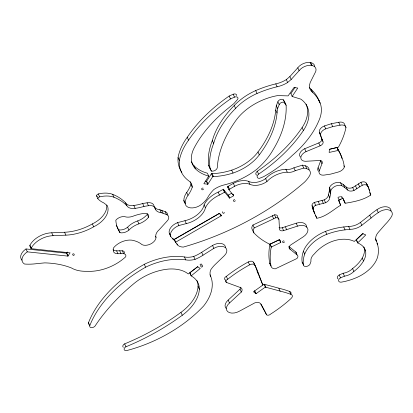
<?xml version="1.0" encoding="UTF-8"?>
<svg xmlns="http://www.w3.org/2000/svg" width="413" height="413" viewBox="0 0 413 413"><rect width="100%" height="100%" fill="white"/><g stroke="black" fill="none" stroke-linecap="round" stroke-linejoin="round"><path stroke-width="0.62" d="M279.782 239.984L280.742 242.483L271.243 247.067A106.822 66.498 -24.2 0 0 271.031 266.086A6.954 4.331 -24.2 0 0 275.337 268.827L296.875 258.548A4.176 2.597 -24.2 0 0 297.004 254.867L295.698 251.961L288.837 246.365L290.143 249.266L297.004 254.867M345.067 203.217L342.878 198.328L338.737 200.269L340.642 205.209C332.935 209.918 326.038 216.701 316.848 218.276L313.493 210.759L312.326 207.62L312.094 205.586A3.314 2.065 -24.2 0 1 314.36 202.427L324.251 199.851A6.443 4.011 -24.2 0 0 328.459 194.74L329.326 190.992L329.502 187.61A6.969 4.337 -24.2 0 1 340.508 182.778L343.482 184.673L346.239 187.068L347.545 189.975A6.443 4.011 -24.2 0 0 354.018 190.476L362.258 185.225A4.822 3.005 -24.2 0 1 367.487 185.948L368.551 187.507L370.704 195.06C363.259 200.088 353.962 201.807 345.216 203.273L342.883 198.142M313.493 210.759L314.799 213.66L313.632 210.527L313.4 208.488A3.314 2.065 -24.2 0 1 315.661 205.333L325.558 202.757A6.443 4.011 -24.2 0 0 329.765 197.641L330.627 193.898L330.808 190.512L329.502 187.61M205.153 181.188L206.624 181.209L211.451 173.672L212.168 173.651A51.579 32.111 -24.2 0 0 231.708 170.151A38.017 23.665 -24.2 0 0 257.991 151.958A117.829 73.349 -24.2 0 0 275.734 110.013L276.312 105.635L277.892 101.774A3.134 1.951 -24.2 0 1 280.479 99.497A3.134 1.951 -24.2 0 1 283.499 99.925L286.121 105.253A130.575 81.289 -24.2 0 1 273.107 149.78A69.627 43.344 -24.2 0 1 256.783 169.284A54.722 34.062 -24.2 0 1 224.822 184.766A19.788 12.318 -24.2 0 0 213.733 189.613A39.385 24.517 -24.2 0 0 207.631 197.61A20.691 12.88 -24.2 0 1 200.63 205.054A10.692 6.654 -24.2 0 1 185.169 203.299L183.862 200.393A20.681 12.875 -24.2 0 1 186.702 192.479A39.38 24.512 -24.2 0 0 190.976 184.27A19.793 12.323 -24.2 0 0 190.476 181.735M191.384 161.793A38.017 23.665 -24.2 0 0 194.095 165.876A51.584 32.111 -24.2 0 0 207.393 173.212L208.699 176.114L203.862 183.764L207.837 184.198L212.757 176.573L213.475 176.558A51.579 32.111 -24.2 0 0 233.015 173.052A38.017 23.665 -24.2 0 0 259.297 154.865A117.829 73.349 -24.2 0 0 277.04 112.914L277.613 108.536L279.193 104.675A3.134 1.951 -24.2 0 1 281.785 102.398A3.134 1.951 -24.2 0 1 284.805 102.832L286.121 105.253M295.114 87.329L290.891 93.622M72.42 254.671L72.528 254.196L73.406 253.768A1.977 1.229 -24.2 0 1 74.128 255.11L72.962 255.673M203.47 188.953L203.356 189.433L202.478 189.856A1.977 1.229 -24.2 0 1 201.756 188.519L202.928 187.951M200.093 264.893L200.202 264.418L201.079 263.995A1.977 1.229 -24.2 0 1 201.802 265.332A1.977 1.229 -24.2 0 1 202.53 266.674L201.647 267.097A1.977 1.229 -24.2 0 1 200.924 265.76L200.455 265.564M235.224 200.553L235.116 201.028L234.238 201.451A1.977 1.229 -24.2 0 1 233.515 200.114L234.682 199.546M284.428 241.786L284.314 242.261L283.437 242.689A1.977 1.229 -24.2 0 1 282.714 241.347L283.881 240.784M340.844 199.004L340.735 199.484L339.563 200.047L339.088 199.856L338.004 197.848L338.118 197.373L339.285 196.805L339.76 196.996M318.645 171.338A6.484 4.037 -24.2 0 1 318.087 167.719L320.653 160.843A4.218 2.628 -24.2 0 0 320.86 160.445M329.218 149.33L336.962 147.508L338.541 150.833A100.245 62.404 -24.2 0 1 344.349 166.919A6.634 4.13 -24.2 0 1 338.092 172.092L330.736 174.1L323.802 175.148A6.484 4.037 -24.2 0 1 319.394 170.621L321.959 163.744L320.653 160.843M363.141 233.464L356.373 239.839L357.679 242.927L365.773 234.935L362.655 233.608L354.308 241.429L353.791 241.177A27.129 16.887 -24.2 0 0 339.801 239.494A24.635 15.338 -24.2 0 0 326.089 244.264A31.837 19.819 -24.2 0 0 314.412 253.84A11.079 6.897 -24.2 0 0 310.989 261.243L309.972 264.227A3.629 2.261 -24.2 0 1 306.286 266.457A3.629 2.261 -24.2 0 1 303.472 265.084L302.166 262.178A43.128 26.845 -24.2 0 1 303.421 251.202A30.738 19.132 -24.2 0 1 325.527 231.383A51.986 32.364 -24.2 0 1 343.73 226.959L348.624 226.412A12.772 7.95 -24.2 0 0 360.513 222.39L369.738 215.158A40.861 25.436 -24.2 0 1 376.955 209.711A9.277 5.777 -24.2 0 1 386.129 206.758A9.277 5.777 -24.2 0 1 391.044 210.914M106.693 205.256A22.023 13.706 -24.2 0 1 92.357 223.908A41.114 25.596 -24.2 0 1 64.573 232.256L51.754 232.787A18.57 11.559 -24.2 0 0 29.958 245.183L29.679 245.74L30.985 248.647L70.065 252.854L67.887 256.101L27.304 251.853L25.998 248.951L66.586 253.2L67.453 252.038M30.985 248.647L31.264 248.089A18.57 11.559 -24.2 0 1 53.06 235.689L65.879 235.157A41.114 25.596 -24.2 0 0 93.663 226.809A22.023 13.706 -24.2 0 0 107.23 205.504L103.756 202.881A33.097 20.604 -24.2 0 1 97.866 198.725L96.559 195.824A2.179 1.358 -24.2 0 1 98.309 193.955A23.185 14.434 -24.2 0 1 112.661 194.327A68.739 42.792 -24.2 0 1 125.567 202.85A10.826 6.737 -24.2 0 0 133.843 205.462A37.211 23.164 -24.2 0 0 142.676 203.506L147.105 202.814A8.306 5.173 -24.2 0 1 154.07 206.283M197.935 266.53L189.882 272.792L191.157 275.889A35.699 22.219 -24.2 0 1 199.355 289.291A41.754 25.993 -24.2 0 1 182.272 315.269A171.38 106.683 -24.2 0 1 125.955 346.77A3.139 1.957 -24.2 0 0 124.148 349.548A3.139 1.957 -24.2 0 0 127.101 350.456A107.803 67.107 -24.2 0 0 203.686 305.919A51.594 32.121 -24.2 0 0 210.764 276.54A17.3 10.769 -24.2 0 1 210.723 269.844A29.576 18.415 -24.2 0 1 215.896 263.814L224.533 255.492A9.545 5.942 -24.2 0 0 225.059 247.372A9.545 5.942 -24.2 0 0 213.851 248.368L202.989 255.203A29.576 18.409 -24.2 0 1 195.034 259.379A17.294 10.764 -24.2 0 1 185.757 259.865A51.589 32.116 -24.2 0 0 145.619 267.19A107.803 67.107 -24.2 0 0 89.807 325.583A3.139 1.957 -24.2 0 0 91.288 327.633A3.139 1.957 -24.2 0 0 95 326.12A171.364 106.678 -24.2 0 1 134.313 283.277A41.754 25.993 -24.2 0 1 168.974 269.028A35.704 22.225 -24.2 0 1 187.848 273.643L188.266 273.974L197.574 266.777L200.253 268.486L191.157 275.889M233.644 195.628L228.807 189.639L227.501 186.733L233.355 183.351A15.472 9.633 -24.2 0 1 248.564 181.328A13.996 8.714 -24.2 0 0 265.647 178.638A19.922 12.4 -24.2 0 1 285.904 169.258A8.792 5.472 -24.2 0 0 293.911 167.807L302.399 165.148L305.496 165.835L306.802 168.741A9.824 6.118 -24.2 0 1 308.687 177.141A31.223 19.437 -24.2 0 1 304.489 182.174A205.782 128.102 -24.2 0 1 183.32 247.077A11.662 7.258 -24.2 0 1 177.456 244.888L175.571 242.24L221.311 215.736L219.293 213.526L173.641 239.839L170.662 236.442L169.361 233.536A11.094 6.907 -24.2 0 1 177.595 222.628L184.967 220.692A19.726 12.282 -24.2 0 0 204.12 204.9A22.194 13.815 -24.2 0 1 218.152 192.133L223.407 189.237L224.713 192.143L229.597 198.075L233.582 195.798L233.118 194.466M309.26 87.215A20.598 12.824 -24.2 0 0 311.108 89.28A78 48.553 -24.2 0 1 318.867 100.24L320.173 103.142A45.982 28.626 -24.2 0 1 318.676 121.143A94.505 58.832 -24.2 0 1 292.208 155.5A94.592 58.883 -24.2 0 1 263.783 176.599L259.204 178.442A3.985 2.483 -24.2 0 1 258.595 174.157A134.375 83.648 -24.2 0 0 303.416 130.467A45.42 28.275 -24.2 0 0 300.881 99.156L292.125 96.472L297.763 88.057L293.963 87.53L288.098 95.883L277.619 95.594A45.425 28.275 -24.2 0 0 236.128 120.168A134.37 83.648 -24.2 0 0 217.269 167.833A3.985 2.483 -24.2 0 1 211.379 171.121L208.699 165.463A94.592 58.889 -24.2 0 1 212.339 140.57A94.51 58.832 -24.2 0 1 234.248 105.516A45.982 28.626 -24.2 0 1 255.719 90.571A77.974 48.543 -24.2 0 1 275.786 83.875A20.588 12.818 -24.2 0 0 286.338 79.59L289.88 76.56L297.788 67.794A9.695 6.035 -24.2 0 1 310.137 62.497L310.772 62.611A9.695 6.035 -24.2 0 1 314.747 66.648M210.005 168.37A94.592 58.889 -24.2 0 1 213.645 143.471A94.51 58.832 -24.2 0 1 235.555 108.423A45.982 28.626 -24.2 0 1 257.025 93.477A77.974 48.543 -24.2 0 1 277.092 86.776A20.588 12.818 -24.2 0 0 287.644 82.492L291.186 79.461L299.095 70.7A9.695 6.035 -24.2 0 1 311.438 65.399L312.078 65.517A9.695 6.035 -24.2 0 1 314.912 73.122L310.256 82.383L309.296 85.806A20.598 12.824 -24.2 0 0 312.414 92.182A78 48.553 -24.2 0 1 320.173 103.142M219.391 213.32L174.265 239.339L175.484 242.436M271.031 266.086L269.725 263.184A106.822 66.498 -24.2 0 1 269.937 244.166L278.883 239.839M226.102 308.423A9.819 6.112 -24.2 0 1 228.177 300.091L240.01 289.152A5.885 3.665 -24.2 0 0 240.8 287.185M290.876 294.335L285.703 292.59L265.337 287.107L255.962 293.72L253.484 291.759L264.031 284.201L284.397 289.683L289.57 291.428L290.876 294.335A4.171 2.597 -24.2 0 1 291.175 298.398A102.63 63.891 -24.2 0 1 270.747 313.994A2.715 1.688 -24.2 0 1 266.545 314.789L260.474 303.545A5.885 3.66 -24.2 0 0 254.749 302.889L239.55 311.113A9.819 6.112 -24.2 0 1 227.878 311.763A9.819 6.112 -24.2 0 1 229.483 302.997L241.311 292.058A5.885 3.665 -24.2 0 0 240.81 287.696L226.355 282.399L225.049 279.493A2.71 1.688 -24.2 0 1 224.956 279.42M363.817 246.897A27.139 16.897 -24.2 0 1 364.199 248.063L365.505 250.965A24.63 15.333 -24.2 0 1 363.523 260.97A31.853 19.829 -24.2 0 1 353.895 271.46A11.079 6.897 -24.2 0 1 344.442 276.173L340.508 277.856A3.634 2.261 -24.2 0 0 338.608 280.881A3.634 2.261 -24.2 0 0 341.592 282.1A43.117 26.845 -24.2 0 0 356.966 277.422A30.738 19.137 -24.2 0 0 377.632 256.963A51.986 32.364 -24.2 0 0 377.513 244.357L376.558 241.197A12.772 7.95 -24.2 0 1 378.107 232.565L385.241 224.398A40.897 25.456 -24.2 0 0 390.512 218.085A9.277 5.777 -24.2 0 0 389.81 210.243A9.277 5.777 -24.2 0 0 378.262 212.618A40.861 25.436 -24.2 0 0 371.044 218.059L361.819 225.297A12.772 7.95 -24.2 0 1 349.93 229.313L345.036 229.865A51.986 32.364 -24.2 0 0 326.833 234.29A30.738 19.132 -24.2 0 0 304.727 254.103A43.128 26.845 -24.2 0 0 303.472 265.084M346.239 187.068A6.443 4.011 -24.2 0 0 352.712 187.569L360.957 182.319A4.822 3.005 -24.2 0 1 366.181 183.042L368.551 187.507M88.501 322.677A107.803 67.107 -24.2 0 1 144.313 264.284A51.589 32.116 -24.2 0 1 184.451 256.958A17.294 10.764 -24.2 0 0 193.728 256.473A29.576 18.409 -24.2 0 0 201.683 252.302L212.545 245.461A9.545 5.942 -24.2 0 1 225.56 247.444M170.662 236.442A11.094 6.907 -24.2 0 1 178.901 225.529L186.273 223.593A19.726 12.282 -24.2 0 0 205.426 207.806A22.194 13.815 -24.2 0 1 219.453 195.039L224.713 192.143M228.807 189.639L234.661 186.258A15.472 9.633 -24.2 0 1 249.865 184.229A13.996 8.714 -24.2 0 0 266.953 181.544A19.922 12.4 -24.2 0 1 287.211 172.159A8.792 5.472 -24.2 0 0 295.218 170.714L303.705 168.055L306.802 168.741M223.407 189.237L228.188 195.148L231.729 193.217M338.541 150.833L338.268 150.415L329.156 152.454L329.424 149.305L338.402 147.193A100.266 62.415 -24.2 0 0 345.98 127.472L344.674 124.571A6.634 4.13 -24.2 0 0 338.727 122.269L331.391 123.714L324.411 125.939A6.484 4.037 -24.2 0 0 319.538 132.65L321.577 138.443A4.218 2.623 -24.2 0 1 318.784 142.934L304.247 148.933A7.671 4.775 -24.2 0 0 300.406 157.048M319.538 132.65L322.883 141.344A4.218 2.623 -24.2 0 1 320.085 145.835L305.553 151.839A7.671 4.775 -24.2 0 0 300.829 157.787A7.671 4.775 -24.2 0 0 305.605 161.287L319.481 160.497A4.218 2.628 -24.2 0 1 321.959 163.744M280.83 242.312L279.446 239.783L269.875 244.295L269.359 244.047A106.807 66.488 -24.2 0 1 253.923 232.87L252.622 229.964A6.959 4.331 -24.2 0 1 252.968 225.018L274.552 214.832A4.171 2.597 -24.2 0 1 277.691 216.608M253.923 232.87A6.959 4.331 -24.2 0 1 254.269 227.924L275.858 217.739A4.171 2.597 -24.2 0 1 278.981 219.876L279.451 228.508A4.176 2.602 -24.2 0 0 283.607 230.624L297.489 226.128A9.969 6.205 -24.2 0 1 307.53 228.1A9.969 6.205 -24.2 0 1 303.07 236.959L290.917 244.816A4.176 2.602 -24.2 0 0 290.143 249.266M341.396 197.894L342.568 197.326L340.493 196.221M185.169 203.299A20.681 12.875 -24.2 0 1 188.003 195.38A39.38 24.512 -24.2 0 0 192.282 187.177A19.793 12.323 -24.2 0 0 188.493 180.636A54.722 34.067 -24.2 0 1 179.356 160.492A69.642 43.355 -24.2 0 1 188.545 140.177L187.239 137.271A130.58 81.289 -24.2 0 1 229.174 96.028L233.206 94.216A3.134 1.951 -24.2 0 1 236.659 95.584M188.545 140.177A130.58 81.289 -24.2 0 1 230.48 98.934L234.507 97.122A3.134 1.951 -24.2 0 1 237.635 97.385A3.134 1.951 -24.2 0 1 237.15 99.905L233.903 103.575L229.174 107.478A117.819 73.344 -24.2 0 0 194.409 147.493A38.017 23.665 -24.2 0 0 195.401 168.783A51.584 32.111 -24.2 0 0 208.699 176.114M337.979 278.878A3.634 2.261 -24.2 0 1 339.202 274.95L343.136 273.272A11.079 6.897 -24.2 0 0 352.588 268.553A31.853 19.829 -24.2 0 0 362.216 258.068A24.63 15.333 -24.2 0 0 364.199 248.063M279.038 227.589A4.176 2.602 -24.2 0 0 282.301 227.718L296.188 223.221A9.969 6.205 -24.2 0 1 306.606 226.36M320.844 135.552A6.484 4.037 -24.2 0 1 325.712 128.846L332.697 126.621L340.033 125.175A6.634 4.13 -24.2 0 1 345.98 127.472M97.866 198.725A2.179 1.358 -24.2 0 1 99.616 196.862A23.185 14.434 -24.2 0 1 113.967 197.233A68.739 42.792 -24.2 0 1 126.874 205.751A10.826 6.737 -24.2 0 0 135.149 208.364A37.211 23.164 -24.2 0 0 143.977 206.412L148.406 205.715A8.306 5.173 -24.2 0 1 155.376 209.19A11.652 7.253 -24.2 0 0 161.173 212.654L166.449 214.538A7.171 4.466 -24.2 0 1 166.749 221.43L159.124 229.793A10.568 6.582 -24.2 0 0 156.006 237.408A8.461 5.266 -24.2 0 1 150.74 243.928A8.461 5.266 -24.2 0 1 141.912 244.579A31.842 19.824 -24.2 0 0 134.684 240.836A14.899 9.277 -24.2 0 0 113.245 248.27L113.513 251.687A7.197 4.481 -24.2 0 0 117.922 253.716L123.663 253.69A4.667 2.906 -24.2 0 1 125.66 256.829A36.581 22.772 -24.2 0 1 91.335 271.315L86.4 271.3A34.898 21.724 -24.2 0 1 71.444 267.97A90.607 56.405 -24.2 0 0 44.764 262.88L37.841 263.515A52.833 32.89 -24.2 0 1 24.568 264.046A11.61 7.228 -24.2 0 1 27.304 251.853M112.981 249.772A7.197 4.481 -24.2 0 0 116.621 250.815L122.356 250.784A4.667 2.906 -24.2 0 1 124.55 253.288M154.276 206.717A11.652 7.253 -24.2 0 0 159.867 209.752L165.143 211.632A7.171 4.466 -24.2 0 1 167.502 214.941M343.761 200.31L344.958 202.69M340.508 182.778L341.814 185.68L344.788 187.579L347.545 189.975M227.501 186.733L228.306 187.734M169.361 233.536L170.141 234.507M174.178 239.53L174.967 240.516M147.426 213.784A6.169 3.841 -24.2 0 1 147.276 214.347L148.582 217.248A14.791 9.205 -24.2 0 1 138.933 223.841A16.355 10.18 -24.2 0 0 128.923 230.082A7.506 4.672 -24.2 0 1 119.992 232.679L116.208 225.137M119.992 232.679C117.498 229.014 116.074 224.677 115.81 220.258A7.011 4.362 -24.2 0 1 124.85 216.675A10.955 6.82 -24.2 0 0 128.479 217.13L129.145 217.088A10.955 6.82 -24.2 0 0 133.962 215.86A34.083 21.218 -24.2 0 1 144.07 213.371A6.169 3.841 -24.2 0 1 148.582 217.248M224.182 212.53L224.362 212.86L223.196 213.428L222.292 211.755M260.99 304.014L264.934 311.319M208.699 165.463L211.379 171.121M224.863 279.343A2.71 1.688 -24.2 0 1 226.365 276.374A102.656 63.907 -24.2 0 1 248.265 261.961A4.166 2.592 -24.2 0 1 253.608 262.446L255.585 266.462L256.783 270.117M253.608 262.446L256.886 269.364L262.823 285.078L256.984 270.727L258.285 273.628M368.706 188.633L369.49 190.378M366.181 183.042L367.487 185.948M338.727 122.269L340.033 125.175M369.749 192.577L370.791 194.9M370.177 193.898L370.704 195.06M376.955 209.711L378.256 212.618M310.772 62.611L312.078 65.517M310.137 62.497L311.438 65.399M360.957 182.319L362.258 185.225M331.391 123.714L332.697 126.621M358.324 183.837L359.63 186.738M369.738 215.158L371.044 218.059M355.5 185.886L356.806 188.787M311.108 89.28L312.414 92.182M336.962 147.508L338.268 150.415M343.828 165.758L344.349 166.919M352.712 187.569L354.018 190.476M375.515 238.874L376.558 241.197M324.411 125.939L325.712 128.846M376.992 243.195L377.513 244.357M297.788 67.794L299.095 70.7M360.513 222.39L361.819 225.297M343.482 184.673L344.788 187.579M321.577 138.443L322.883 141.344M289.88 76.56L291.186 79.461M318.784 142.934L320.085 145.835M286.338 79.59L287.644 82.492M290.84 93.462L292.197 96.523M356.373 239.839L357.673 242.746M340.642 205.209L338.484 200.145M348.624 226.412L349.93 229.313M362.216 258.068L363.523 260.975M306.095 104.112A45.42 28.275 -24.2 0 1 302.11 127.56L303.416 130.467M329.275 189.515L330.576 192.422M329.326 190.992L330.627 193.898M318.087 167.719L319.394 170.621M343.73 226.959L345.036 229.865M328.459 194.74L329.765 197.641M283.499 99.925L284.805 102.832M275.786 83.875L277.092 86.776M304.701 148.711L306.007 151.617M324.251 199.851L325.558 202.757M277.892 101.774L279.193 104.675M322.001 200.413L323.307 203.32M352.588 268.553L353.889 271.46M276.312 105.635L277.613 108.536M302.399 165.148L303.705 168.055M318.124 201.291L319.43 204.192M275.734 110.013L277.04 112.914M314.36 202.427L315.661 205.333M325.527 231.383L326.833 234.29M343.136 273.272L344.442 276.173M312.094 205.586L313.4 208.488M312.326 207.62L313.632 210.527M315.542 215.369L316.848 218.276M293.911 167.807L295.218 170.714M339.202 274.95L340.508 277.856M255.719 90.571L257.025 93.477M285.904 169.258L287.211 172.159M296.188 223.221L297.489 226.128M233.206 94.216L234.507 97.122M303.421 251.202L304.727 254.103M257.991 151.958L259.297 154.865M234.248 105.516L235.555 108.423M229.174 96.028L230.48 98.934M265.647 178.638L266.953 181.544M285.388 226.913L286.694 229.814M302.11 127.56A134.375 83.648 -24.2 0 1 257.289 171.256L258.595 174.157M277.681 216.975L278.723 219.298M282.301 227.718L283.607 230.624M274.552 214.832L275.858 217.739M272.26 215.648L273.561 218.549M279.436 239.576L280.742 242.483M248.564 181.328L249.865 184.229M270.066 244.026L271.372 246.933M269.937 244.166L271.243 247.067M231.708 170.151L233.015 173.052M252.968 225.018L254.269 227.924M233.355 183.351L234.661 186.258M278.858 288.357L280.164 291.258M212.339 140.57L213.645 143.471M232.803 194.058L233.582 195.798M228.183 186.34L229.489 189.242M228.415 195.132L229.721 198.039M228.188 195.148L229.494 198.054M223.165 189.237L224.471 192.143M264.619 284.381L265.926 287.288M264.031 284.201L265.337 287.107M212.168 173.651L213.475 176.558M211.451 173.672L212.757 176.573M218.152 192.133L219.453 195.039M248.265 261.961L249.571 264.867A4.166 2.592 -24.2 0 1 254.914 265.353M206.624 181.209L207.93 184.115M265.502 312.465L266.545 314.789M206.407 181.328L207.713 184.234M220.527 213.991L221.311 215.736M220.47 214.161L221.254 215.906M256.081 293.669L254.542 290.809L255.848 293.71M194.095 165.876L195.401 168.783M204.12 204.9L205.426 207.806M240.01 289.152L241.311 292.058M190.976 184.27L192.282 187.177M187.239 137.271A69.642 43.355 -24.2 0 0 178.049 157.59L179.356 160.492M212.545 245.461L213.851 248.368M226.37 276.374L227.671 279.281A2.71 1.688 -24.2 0 0 226.355 282.399M186.702 192.479L188.003 195.38M228.177 300.091L229.483 302.997M201.683 252.302L202.989 255.203M209.98 274.8L210.759 276.54M184.967 220.692L186.273 223.593M193.728 256.473L195.034 259.379M177.595 222.628L178.901 225.529M165.143 211.632L166.449 214.538M196.949 280.551A35.699 22.219 -24.2 0 1 198.049 286.39L199.355 289.291M184.451 256.958L185.757 259.865M176.934 243.727L177.456 244.888M161.757 210.253L163.063 213.154M189.882 272.792L191.188 275.698M174.265 239.339L175.571 242.24M173.119 238.678L173.641 239.839M159.867 209.752L161.173 212.654M172.877 238.678L173.398 239.839M154.591 207.445L155.376 209.19M147.105 202.814L148.406 205.715M142.676 203.506L143.977 206.412M155.484 236.246L156.006 237.408M133.843 205.462L135.149 208.364M198.049 286.39A41.754 25.993 -24.2 0 1 180.971 312.362L182.278 315.269M147.276 214.347A14.791 9.205 -24.2 0 1 137.627 220.934L138.933 223.841M125.567 202.85L126.874 205.751M118.686 229.773A7.506 4.672 -24.2 0 0 127.617 227.181L128.923 230.082M144.313 264.284L145.619 267.19M112.661 194.327L113.967 197.233M98.309 193.955L99.616 196.862M122.356 250.784L123.663 253.69M119.672 250.732L120.978 253.634M116.621 250.815L117.922 253.716M92.357 223.908L93.663 226.809M180.971 312.362A171.38 106.683 -24.2 0 1 124.649 343.864L125.955 346.77M64.573 232.256L65.879 235.157M66.798 253.081L68.104 255.983M66.586 253.2L67.887 256.101M51.754 232.787L53.06 235.689M89.812 325.583L88.506 322.677A3.139 1.957 -24.2 0 0 88.95 324.381M29.958 245.183L31.264 248.089M367.245 184.601L367.993 186.898M375.572 239.349L375.892 240.402M357.679 242.927A27.139 16.897 -24.2 0 1 365.505 250.965M227.671 279.281A102.656 63.907 -24.2 0 1 249.571 264.867M330.808 190.512A6.969 4.337 -24.2 0 1 341.814 185.68M302.961 263.262A3.629 2.261 -24.2 0 1 302.166 262.178M306.658 226.773A9.969 6.205 -24.2 0 1 306.663 227.202M295.698 251.961A4.176 2.597 -24.2 0 1 296.632 253.386M270.706 264.909A6.954 4.331 -24.2 0 1 269.725 263.184M305.496 165.835A9.824 6.118 -24.2 0 1 309.115 169.733M337.235 147.931A100.245 62.404 -24.2 0 1 341.938 158.54M318.867 100.24A45.982 28.626 -24.2 0 1 319.45 102.037M256.726 175.21A3.985 2.483 -24.2 0 1 257.289 171.25M284.815 102.347A130.575 81.289 -24.2 0 1 284.862 103.555M185.143 203.227A10.692 6.654 -24.2 0 1 183.862 200.393M181.875 172.314A54.722 34.067 -24.2 0 1 181.245 171.364M180.956 170.879A54.722 34.067 -24.2 0 1 178.049 157.59M97.354 196.65A33.097 20.604 -24.2 0 1 96.559 195.824M22.013 260.205A11.61 7.228 -24.2 0 1 25.998 248.951M127.617 227.181A16.355 10.18 -24.2 0 1 137.627 220.934M123.291 347.276A3.139 1.957 -24.2 0 1 124.649 343.864M289.575 291.428A4.171 2.597 -24.2 0 1 291 293.803M265.327 311.965A2.715 1.688 -24.2 0 1 265.239 311.882"/></g></svg>
